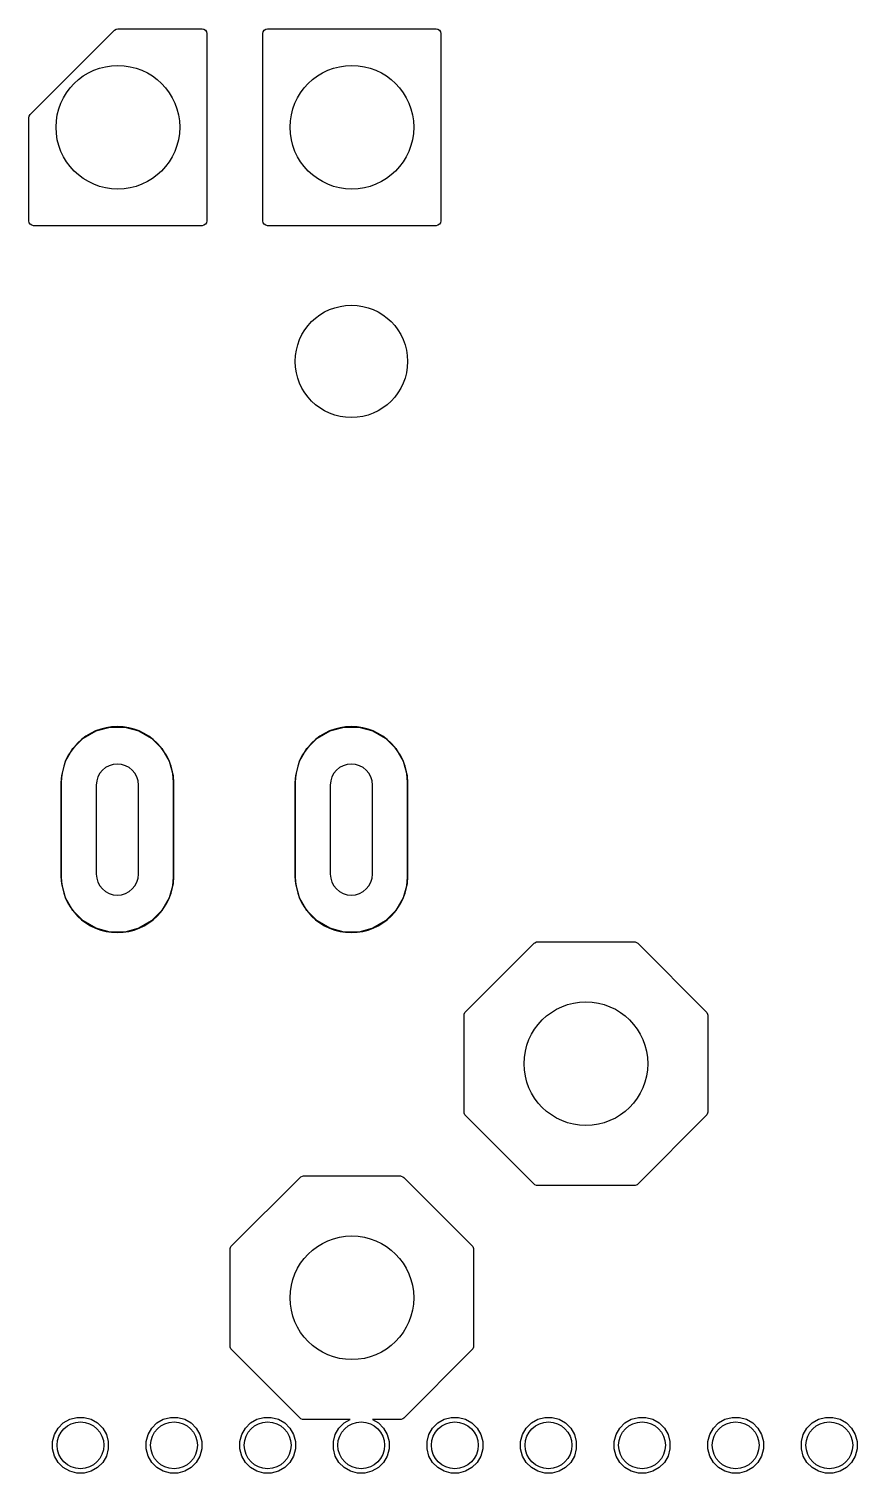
# Model space of a CAD drawing. Header units: inches. Extents: x 0.74 to 7.47, y -5.09 to -0.82.
# Drawn here: x 3.604 to 3.953, y -1.432 to -0.825 of the extents above; entities that cross this region are included whole.
import ezdxf

# ---------------------------------------------------------------- set-up
doc = ezdxf.new("R2010")
doc.units = ezdxf.units.IN
doc.header["$MEASUREMENT"] = 0
doc.layers.add('BLACK', color=250, linetype='CONTINUOUS')

msp = doc.modelspace()

# ---------------------------------------------------------------- linework, layer by layer
at = {"layer": 'BLACK', "linetype": 'CONTINUOUS'}
for p, q in [((3.60488, -0.86079), (3.64032, -0.82536)), ((3.64032, -0.82536), (3.64097, -0.82492)), ((3.64097, -0.82492), (3.64173, -0.82477)), ((3.64173, -0.82477), (3.67717, -0.82477)), ((3.67717, -0.82477), (3.67793, -0.82492)), ((3.67793, -0.82492), (3.67858, -0.82536)), ((3.67858, -0.82536), (3.67901, -0.82601)), ((3.70288, -0.82601), (3.70331, -0.82536)), ((3.70331, -0.82536), (3.70396, -0.82492)), ((3.70396, -0.82492), (3.70472, -0.82477)), ((3.70472, -0.82477), (3.77559, -0.82477)), ((3.77559, -0.82477), (3.77636, -0.82492)), ((3.77636, -0.82492), (3.777, -0.82536)), ((3.777, -0.82536), (3.77744, -0.82601)), ((3.67901, -0.82601), (3.67917, -0.82677)), ((3.67917, -0.82677), (3.67917, -0.90551)), ((3.70272, -0.82677), (3.70288, -0.82601)), ((3.70272, -0.90551), (3.70272, -0.82677)), ((3.77744, -0.82601), (3.77759, -0.82677)), ((3.77759, -0.82677), (3.77759, -0.90551)), ((3.6043, -0.8622), (3.60445, -0.86144)), ((3.6043, -0.90551), (3.6043, -0.8622)), ((3.60445, -0.86144), (3.60488, -0.86079)), ((3.60445, -0.90628), (3.6043, -0.90551)), ((3.60488, -0.90693), (3.60445, -0.90628)), ((3.60553, -0.90736), (3.60488, -0.90693)), ((3.6063, -0.90751), (3.60553, -0.90736)), ((3.67717, -0.90751), (3.6063, -0.90751)), ((3.67793, -0.90736), (3.67717, -0.90751)), ((3.67858, -0.90693), (3.67793, -0.90736)), ((3.67901, -0.90628), (3.67858, -0.90693)), ((3.67917, -0.90551), (3.67901, -0.90628)), ((3.70288, -0.90628), (3.70272, -0.90551)), ((3.70331, -0.90693), (3.70288, -0.90628)), ((3.70396, -0.90736), (3.70331, -0.90693)), ((3.70472, -0.90751), (3.70396, -0.90736)), ((3.77559, -0.90751), (3.70472, -0.90751)), ((3.77636, -0.90736), (3.77559, -0.90751)), ((3.777, -0.90693), (3.77636, -0.90736)), ((3.77744, -0.90628), (3.777, -0.90693)), ((3.77759, -0.90551), (3.77744, -0.90628)), ((3.62278, -1.12735), (3.62714, -1.12299)), ((3.62714, -1.12299), (3.63248, -1.11991)), ((3.63248, -1.11991), (3.63843, -1.11831)), ((3.63843, -1.11831), (3.6446, -1.11831)), ((3.6446, -1.11831), (3.65056, -1.11991)), ((3.65056, -1.11991), (3.6559, -1.12299)), ((3.6559, -1.12299), (3.66026, -1.12735)), ((3.7212, -1.12735), (3.72556, -1.12299)), ((3.72556, -1.12299), (3.7309, -1.11991)), ((3.7309, -1.11991), (3.73686, -1.11831)), ((3.73686, -1.11831), (3.74302, -1.11831)), ((3.74302, -1.11831), (3.74898, -1.11991)), ((3.74898, -1.11991), (3.75432, -1.12299)), ((3.75432, -1.12299), (3.75868, -1.12735)), ((3.61969, -1.13269), (3.62278, -1.12735)), ((3.66026, -1.12735), (3.66334, -1.13269)), ((3.71812, -1.13269), (3.7212, -1.12735)), ((3.75868, -1.12735), (3.76176, -1.13269)), ((3.6181, -1.13865), (3.61969, -1.13269)), ((3.66334, -1.13269), (3.66494, -1.13865)), ((3.71652, -1.13865), (3.71812, -1.13269)), ((3.76176, -1.13269), (3.76336, -1.13865)), ((3.61789, -1.14173), (3.6181, -1.13865)), ((3.66494, -1.13865), (3.66514, -1.14173)), ((3.71632, -1.14173), (3.71652, -1.13865)), ((3.76336, -1.13865), (3.76356, -1.14173)), ((3.61789, -1.1811), (3.61789, -1.14173)), ((3.61789, -1.14173), (3.61789, -1.1811)), ((3.66514, -1.14173), (3.66514, -1.1811)), ((3.66514, -1.1811), (3.66514, -1.14173)), ((3.71632, -1.1811), (3.71632, -1.14173)), ((3.71632, -1.14173), (3.71632, -1.1811)), ((3.76356, -1.14173), (3.76356, -1.1811)), ((3.76356, -1.1811), (3.76356, -1.14173)), ((3.6181, -1.18419), (3.61789, -1.1811)), ((3.66514, -1.1811), (3.66494, -1.18419)), ((3.71652, -1.18419), (3.71632, -1.1811)), ((3.76356, -1.1811), (3.76336, -1.18419)), ((3.61969, -1.19014), (3.6181, -1.18419)), ((3.66494, -1.18419), (3.66334, -1.19014)), ((3.71812, -1.19014), (3.71652, -1.18419)), ((3.76336, -1.18419), (3.76176, -1.19014)), ((3.62278, -1.19548), (3.61969, -1.19014)), ((3.62714, -1.19984), (3.62278, -1.19548)), ((3.66026, -1.19548), (3.6559, -1.19984)), ((3.66334, -1.19014), (3.66026, -1.19548)), ((3.7212, -1.19548), (3.71812, -1.19014)), ((3.72556, -1.19984), (3.7212, -1.19548)), ((3.75868, -1.19548), (3.75432, -1.19984)), ((3.76176, -1.19014), (3.75868, -1.19548)), ((3.63248, -1.20293), (3.62714, -1.19984)), ((3.6559, -1.19984), (3.65056, -1.20293)), ((3.7309, -1.20293), (3.72556, -1.19984)), ((3.75432, -1.19984), (3.74898, -1.20293)), ((3.63843, -1.20452), (3.63248, -1.20293)), ((3.6446, -1.20452), (3.63843, -1.20452)), ((3.65056, -1.20293), (3.6446, -1.20452)), ((3.73686, -1.20452), (3.7309, -1.20293)), ((3.74302, -1.20452), (3.73686, -1.20452)), ((3.74898, -1.20293), (3.74302, -1.20452)), ((3.78796, -1.23804), (3.81678, -1.20922)), ((3.81678, -1.20922), (3.81709, -1.20897)), ((3.81709, -1.20897), (3.81781, -1.20867)), ((3.81781, -1.20867), (3.8182, -1.20863)), ((3.8182, -1.20863), (3.85897, -1.20863)), ((3.85897, -1.20863), (3.85936, -1.20867)), ((3.85936, -1.20867), (3.86008, -1.20897)), ((3.86008, -1.20897), (3.86038, -1.20922)), ((3.86038, -1.20922), (3.88921, -1.23804)), ((3.78741, -1.23907), (3.78771, -1.23835)), ((3.78771, -1.23835), (3.78796, -1.23804)), ((3.88921, -1.23804), (3.88946, -1.23835)), ((3.88946, -1.23835), (3.88976, -1.23907)), ((3.78737, -1.23946), (3.78741, -1.23907)), ((3.78737, -1.28023), (3.78737, -1.23946)), ((3.88976, -1.23907), (3.8898, -1.23946)), ((3.8898, -1.23946), (3.8898, -1.28023)), ((3.78741, -1.28062), (3.78737, -1.28023)), ((3.78771, -1.28134), (3.78741, -1.28062)), ((3.88976, -1.28062), (3.88946, -1.28134)), ((3.8898, -1.28023), (3.88976, -1.28062)), ((3.78796, -1.28164), (3.78771, -1.28134)), ((3.81678, -1.31047), (3.78796, -1.28164)), ((3.88921, -1.28164), (3.86038, -1.31047)), ((3.88946, -1.28134), (3.88921, -1.28164)), ((3.68953, -1.33647), (3.71836, -1.30764)), ((3.71836, -1.30764), (3.71866, -1.30739)), ((3.71866, -1.30739), (3.71938, -1.30709)), ((3.71938, -1.30709), (3.71977, -1.30706)), ((3.71977, -1.30706), (3.76054, -1.30706)), ((3.76054, -1.30706), (3.76093, -1.30709)), ((3.76093, -1.30709), (3.76165, -1.30739)), ((3.76165, -1.30739), (3.76196, -1.30764)), ((3.76196, -1.30764), (3.79078, -1.33647)), ((3.81709, -1.31072), (3.81678, -1.31047)), ((3.81781, -1.31102), (3.81709, -1.31072)), ((3.8182, -1.31106), (3.81781, -1.31102)), ((3.85897, -1.31106), (3.8182, -1.31106)), ((3.85936, -1.31102), (3.85897, -1.31106)), ((3.86008, -1.31072), (3.85936, -1.31102)), ((3.86038, -1.31047), (3.86008, -1.31072)), ((3.68894, -1.33788), (3.68898, -1.33749)), ((3.68894, -1.37865), (3.68894, -1.33788)), ((3.68898, -1.33749), (3.68928, -1.33677)), ((3.68928, -1.33677), (3.68953, -1.33647)), ((3.79078, -1.33647), (3.79103, -1.33677)), ((3.79103, -1.33677), (3.79133, -1.33749)), ((3.79133, -1.33749), (3.79137, -1.33788)), ((3.79137, -1.33788), (3.79137, -1.37865)), ((3.68898, -1.37904), (3.68894, -1.37865)), ((3.68928, -1.37976), (3.68898, -1.37904)), ((3.68953, -1.38007), (3.68928, -1.37976)), ((3.71836, -1.40889), (3.68953, -1.38007)), ((3.79078, -1.38007), (3.76196, -1.40889)), ((3.79103, -1.37976), (3.79078, -1.38007)), ((3.79133, -1.37904), (3.79103, -1.37976)), ((3.79137, -1.37865), (3.79133, -1.37904)), ((3.62146, -1.40936), (3.62444, -1.40857)), ((3.62444, -1.40857), (3.62753, -1.40857)), ((3.62753, -1.40857), (3.6305, -1.40936)), ((3.66083, -1.40936), (3.66381, -1.40857)), ((3.66381, -1.40857), (3.6669, -1.40857)), ((3.6669, -1.40857), (3.66987, -1.40936)), ((3.7002, -1.40936), (3.70318, -1.40857)), ((3.70318, -1.40857), (3.70627, -1.40857)), ((3.70627, -1.40857), (3.70924, -1.40936)), ((3.77894, -1.40936), (3.78192, -1.40857)), ((3.78192, -1.40857), (3.78501, -1.40857)), ((3.78501, -1.40857), (3.78798, -1.40936)), ((3.81831, -1.40936), (3.82129, -1.40857)), ((3.82129, -1.40857), (3.82438, -1.40857)), ((3.82438, -1.40857), (3.82735, -1.40936)), ((3.85768, -1.40936), (3.86066, -1.40857)), ((3.86066, -1.40857), (3.86375, -1.40857)), ((3.86375, -1.40857), (3.86672, -1.40936)), ((3.89705, -1.40936), (3.90003, -1.40857)), ((3.90003, -1.40857), (3.90312, -1.40857)), ((3.90312, -1.40857), (3.90609, -1.40936)), ((3.93642, -1.40936), (3.9394, -1.40857)), ((3.9394, -1.40857), (3.94249, -1.40857)), ((3.94249, -1.40857), (3.94546, -1.40936)), ((3.61507, -1.41576), (3.61661, -1.41309)), ((3.61661, -1.41309), (3.61879, -1.41091)), ((3.61879, -1.41091), (3.62146, -1.40936)), ((3.6305, -1.40936), (3.63317, -1.41091)), ((3.63317, -1.41091), (3.63535, -1.41309)), ((3.63535, -1.41309), (3.6369, -1.41576)), ((3.65444, -1.41576), (3.65598, -1.41309)), ((3.65598, -1.41309), (3.65816, -1.41091)), ((3.65816, -1.41091), (3.66083, -1.40936)), ((3.66987, -1.40936), (3.67254, -1.41091)), ((3.67254, -1.41091), (3.67472, -1.41309)), ((3.67472, -1.41309), (3.67627, -1.41576)), ((3.69381, -1.41576), (3.69535, -1.41309)), ((3.69535, -1.41309), (3.69753, -1.41091)), ((3.69753, -1.41091), (3.7002, -1.40936)), ((3.70924, -1.40936), (3.71191, -1.41091)), ((3.71191, -1.41091), (3.71409, -1.41309)), ((3.71409, -1.41309), (3.71564, -1.41576)), ((3.71866, -1.40914), (3.71836, -1.40889)), ((3.71938, -1.40944), (3.71866, -1.40914)), ((3.71977, -1.40948), (3.71938, -1.40944)), ((3.73937, -1.40948), (3.71977, -1.40948)), ((3.73318, -1.41576), (3.73472, -1.41309)), ((3.73472, -1.41309), (3.7369, -1.41091)), ((3.7369, -1.41091), (3.73937, -1.40948)), ((3.76054, -1.40948), (3.74882, -1.40948)), ((3.74882, -1.40948), (3.75128, -1.41091)), ((3.75128, -1.41091), (3.75346, -1.41309)), ((3.75346, -1.41309), (3.75501, -1.41576)), ((3.76093, -1.40944), (3.76054, -1.40948)), ((3.76165, -1.40914), (3.76093, -1.40944)), ((3.76196, -1.40889), (3.76165, -1.40914)), ((3.77255, -1.41576), (3.77409, -1.41309)), ((3.77409, -1.41309), (3.77627, -1.41091)), ((3.77627, -1.41091), (3.77894, -1.40936)), ((3.78798, -1.40936), (3.79065, -1.41091)), ((3.79065, -1.41091), (3.79283, -1.41309)), ((3.79283, -1.41309), (3.79438, -1.41576)), ((3.81192, -1.41576), (3.81346, -1.41309)), ((3.81346, -1.41309), (3.81564, -1.41091)), ((3.81564, -1.41091), (3.81831, -1.40936)), ((3.82735, -1.40936), (3.83002, -1.41091)), ((3.83002, -1.41091), (3.8322, -1.41309)), ((3.8322, -1.41309), (3.83375, -1.41576)), ((3.85129, -1.41576), (3.85283, -1.41309)), ((3.85283, -1.41309), (3.85501, -1.41091)), ((3.85501, -1.41091), (3.85768, -1.40936)), ((3.86672, -1.40936), (3.86939, -1.41091)), ((3.86939, -1.41091), (3.87158, -1.41309)), ((3.87158, -1.41309), (3.87312, -1.41576)), ((3.89066, -1.41576), (3.8922, -1.41309)), ((3.8922, -1.41309), (3.89438, -1.41091)), ((3.89438, -1.41091), (3.89705, -1.40936)), ((3.90609, -1.40936), (3.90876, -1.41091)), ((3.90876, -1.41091), (3.91095, -1.41309)), ((3.91095, -1.41309), (3.91249, -1.41576)), ((3.93003, -1.41576), (3.93157, -1.41309)), ((3.93157, -1.41309), (3.93375, -1.41091)), ((3.93375, -1.41091), (3.93642, -1.40936)), ((3.94546, -1.40936), (3.94813, -1.41091)), ((3.94813, -1.41091), (3.95032, -1.41309)), ((3.95032, -1.41309), (3.95186, -1.41576)), ((3.61427, -1.41873), (3.61507, -1.41576)), ((3.61427, -1.42182), (3.61427, -1.41873)), ((3.6369, -1.41576), (3.63769, -1.41873)), ((3.63769, -1.41873), (3.63769, -1.42182)), ((3.65364, -1.41873), (3.65444, -1.41576)), ((3.65364, -1.42182), (3.65364, -1.41873)), ((3.67627, -1.41576), (3.67706, -1.41873)), ((3.67706, -1.41873), (3.67706, -1.42182)), ((3.69301, -1.41873), (3.69381, -1.41576)), ((3.69301, -1.42182), (3.69301, -1.41873)), ((3.71564, -1.41576), (3.71643, -1.41873)), ((3.71643, -1.41873), (3.71643, -1.42182)), ((3.73238, -1.41873), (3.73318, -1.41576)), ((3.73238, -1.42182), (3.73238, -1.41873)), ((3.75501, -1.41576), (3.7558, -1.41873)), ((3.7558, -1.41873), (3.7558, -1.42182)), ((3.77175, -1.41873), (3.77255, -1.41576)), ((3.77175, -1.42182), (3.77175, -1.41873)), ((3.79438, -1.41576), (3.79517, -1.41873)), ((3.79517, -1.41873), (3.79517, -1.42182)), ((3.81112, -1.41873), (3.81192, -1.41576)), ((3.81112, -1.42182), (3.81112, -1.41873)), ((3.83375, -1.41576), (3.83454, -1.41873)), ((3.83454, -1.41873), (3.83454, -1.42182)), ((3.85049, -1.41873), (3.85129, -1.41576)), ((3.85049, -1.42182), (3.85049, -1.41873)), ((3.87312, -1.41576), (3.87391, -1.41873)), ((3.87391, -1.41873), (3.87391, -1.42182)), ((3.88986, -1.41873), (3.89066, -1.41576)), ((3.88986, -1.42182), (3.88986, -1.41873)), ((3.91249, -1.41576), (3.91328, -1.41873)), ((3.91328, -1.41873), (3.91328, -1.42182)), ((3.92923, -1.41873), (3.93003, -1.41576)), ((3.92923, -1.42182), (3.92923, -1.41873)), ((3.95186, -1.41576), (3.95265, -1.41873)), ((3.95265, -1.41873), (3.95265, -1.42182)), ((3.61507, -1.4248), (3.61427, -1.42182)), ((3.61661, -1.42747), (3.61507, -1.4248)), ((3.6369, -1.4248), (3.63535, -1.42747)), ((3.63769, -1.42182), (3.6369, -1.4248)), ((3.65444, -1.4248), (3.65364, -1.42182)), ((3.65598, -1.42747), (3.65444, -1.4248)), ((3.67627, -1.4248), (3.67472, -1.42747)), ((3.67706, -1.42182), (3.67627, -1.4248)), ((3.69381, -1.4248), (3.69301, -1.42182)), ((3.69535, -1.42747), (3.69381, -1.4248)), ((3.71564, -1.4248), (3.71409, -1.42747)), ((3.71643, -1.42182), (3.71564, -1.4248)), ((3.73318, -1.4248), (3.73238, -1.42182)), ((3.73472, -1.42747), (3.73318, -1.4248)), ((3.75501, -1.4248), (3.75346, -1.42747)), ((3.7558, -1.42182), (3.75501, -1.4248)), ((3.77255, -1.4248), (3.77175, -1.42182)), ((3.77409, -1.42747), (3.77255, -1.4248)), ((3.79438, -1.4248), (3.79283, -1.42747)), ((3.79517, -1.42182), (3.79438, -1.4248)), ((3.81192, -1.4248), (3.81112, -1.42182)), ((3.81346, -1.42747), (3.81192, -1.4248)), ((3.83375, -1.4248), (3.8322, -1.42747)), ((3.83454, -1.42182), (3.83375, -1.4248)), ((3.85129, -1.4248), (3.85049, -1.42182)), ((3.85283, -1.42747), (3.85129, -1.4248)), ((3.87312, -1.4248), (3.87158, -1.42747)), ((3.87391, -1.42182), (3.87312, -1.4248)), ((3.89066, -1.4248), (3.88986, -1.42182)), ((3.8922, -1.42747), (3.89066, -1.4248)), ((3.91249, -1.4248), (3.91095, -1.42747)), ((3.91328, -1.42182), (3.91249, -1.4248)), ((3.93003, -1.4248), (3.92923, -1.42182)), ((3.93157, -1.42747), (3.93003, -1.4248)), ((3.95186, -1.4248), (3.95032, -1.42747)), ((3.95265, -1.42182), (3.95186, -1.4248)), ((3.61879, -1.42965), (3.61661, -1.42747)), ((3.62146, -1.43119), (3.61879, -1.42965)), ((3.62444, -1.43199), (3.62146, -1.43119)), ((3.62753, -1.43199), (3.62444, -1.43199)), ((3.6305, -1.43119), (3.62753, -1.43199)), ((3.63317, -1.42965), (3.6305, -1.43119)), ((3.63535, -1.42747), (3.63317, -1.42965)), ((3.65816, -1.42965), (3.65598, -1.42747)), ((3.66083, -1.43119), (3.65816, -1.42965)), ((3.66381, -1.43199), (3.66083, -1.43119)), ((3.6669, -1.43199), (3.66381, -1.43199)), ((3.66987, -1.43119), (3.6669, -1.43199)), ((3.67254, -1.42965), (3.66987, -1.43119)), ((3.67472, -1.42747), (3.67254, -1.42965)), ((3.69753, -1.42965), (3.69535, -1.42747)), ((3.7002, -1.43119), (3.69753, -1.42965)), ((3.70318, -1.43199), (3.7002, -1.43119)), ((3.70627, -1.43199), (3.70318, -1.43199)), ((3.70924, -1.43119), (3.70627, -1.43199)), ((3.71191, -1.42965), (3.70924, -1.43119)), ((3.71409, -1.42747), (3.71191, -1.42965)), ((3.7369, -1.42965), (3.73472, -1.42747)), ((3.73957, -1.43119), (3.7369, -1.42965)), ((3.74255, -1.43199), (3.73957, -1.43119)), ((3.74564, -1.43199), (3.74255, -1.43199)), ((3.74861, -1.43119), (3.74564, -1.43199)), ((3.75128, -1.42965), (3.74861, -1.43119)), ((3.75346, -1.42747), (3.75128, -1.42965)), ((3.77627, -1.42965), (3.77409, -1.42747)), ((3.77894, -1.43119), (3.77627, -1.42965)), ((3.78192, -1.43199), (3.77894, -1.43119)), ((3.78501, -1.43199), (3.78192, -1.43199)), ((3.78798, -1.43119), (3.78501, -1.43199)), ((3.79065, -1.42965), (3.78798, -1.43119)), ((3.79283, -1.42747), (3.79065, -1.42965)), ((3.81564, -1.42965), (3.81346, -1.42747)), ((3.81831, -1.43119), (3.81564, -1.42965)), ((3.82129, -1.43199), (3.81831, -1.43119)), ((3.82438, -1.43199), (3.82129, -1.43199)), ((3.82735, -1.43119), (3.82438, -1.43199)), ((3.83002, -1.42965), (3.82735, -1.43119)), ((3.8322, -1.42747), (3.83002, -1.42965)), ((3.85501, -1.42965), (3.85283, -1.42747)), ((3.85768, -1.43119), (3.85501, -1.42965)), ((3.86066, -1.43199), (3.85768, -1.43119)), ((3.86375, -1.43199), (3.86066, -1.43199)), ((3.86672, -1.43119), (3.86375, -1.43199)), ((3.86939, -1.42965), (3.86672, -1.43119)), ((3.87158, -1.42747), (3.86939, -1.42965)), ((3.89438, -1.42965), (3.8922, -1.42747)), ((3.89705, -1.43119), (3.89438, -1.42965)), ((3.90003, -1.43199), (3.89705, -1.43119)), ((3.90312, -1.43199), (3.90003, -1.43199)), ((3.90609, -1.43119), (3.90312, -1.43199)), ((3.90876, -1.42965), (3.90609, -1.43119)), ((3.91095, -1.42747), (3.90876, -1.42965)), ((3.93375, -1.42965), (3.93157, -1.42747)), ((3.93642, -1.43119), (3.93375, -1.42965)), ((3.9394, -1.43199), (3.93642, -1.43119)), ((3.94249, -1.43199), (3.9394, -1.43199)), ((3.94546, -1.43119), (3.94249, -1.43199)), ((3.94813, -1.42965), (3.94546, -1.43119)), ((3.95032, -1.42747), (3.94813, -1.42965))]:
    msp.add_line(p, q, dxfattribs=at)
at = {"layer": 'BLACK'}
for centre, radius in [((3.64173, -0.86614), 0.026), ((3.74016, -0.86614), 0.026), ((3.73994, -0.96457), 0.02362), ((3.73994, -0.96457), 0.02362), ((3.83858, -1.25984), 0.026), ((3.74016, -1.35827), 0.026), ((3.62598, -1.42028), 0.00984), ((3.66535, -1.42028), 0.00984), ((3.70472, -1.42028), 0.00984), ((3.74409, -1.42028), 0.00984), ((3.78346, -1.42028), 0.00984), ((3.82283, -1.42028), 0.00984), ((3.8622, -1.42028), 0.00984), ((3.90157, -1.42028), 0.00984), ((3.94094, -1.42028), 0.00984)]:
    msp.add_circle(centre, radius, dxfattribs=at)
for centre, start, end in [((3.64152, -1.14173), 0, 180), ((3.73994, -1.14173), 0, 180), ((3.64152, -1.1811), 180, 360), ((3.73994, -1.1811), 180, 360)]:
    msp.add_arc(centre, 0.02362, start, end, dxfattribs=at)
at = {"layer": 'WHITE', "linetype": 'CONTINUOUS'}
for p, q in [((3.63266, -1.14272), (3.63266, -1.18012)), ((3.65037, -1.18012), (3.65037, -1.14272)), ((3.73108, -1.14272), (3.73108, -1.18012)), ((3.7488, -1.18012), (3.7488, -1.14272))]:
    msp.add_line(p, q, dxfattribs=at)
at = {"layer": 'WHITE'}
for centre, radius in [((3.64173, -0.86614), 0.026), ((3.74016, -0.86614), 0.026), ((3.83858, -1.25984), 0.026), ((3.74016, -1.35827), 0.026), ((3.62598, -1.42028), 0.00984), ((3.66535, -1.42028), 0.00984), ((3.70472, -1.42028), 0.00984), ((3.74409, -1.42028), 0.00984), ((3.78346, -1.42028), 0.00984), ((3.82283, -1.42028), 0.00984), ((3.8622, -1.42028), 0.00984), ((3.90157, -1.42028), 0.00984), ((3.94094, -1.42028), 0.00984)]:
    msp.add_circle(centre, radius, dxfattribs=at)
for centre, start, end in [((3.64152, -1.14272), 0, 180), ((3.73994, -1.14272), 0, 180), ((3.64152, -1.18012), 180, 360), ((3.73994, -1.18012), 180, 360)]:
    msp.add_arc(centre, 0.00886, start, end, dxfattribs=at)

doc.saveas('drawing.dxf')
